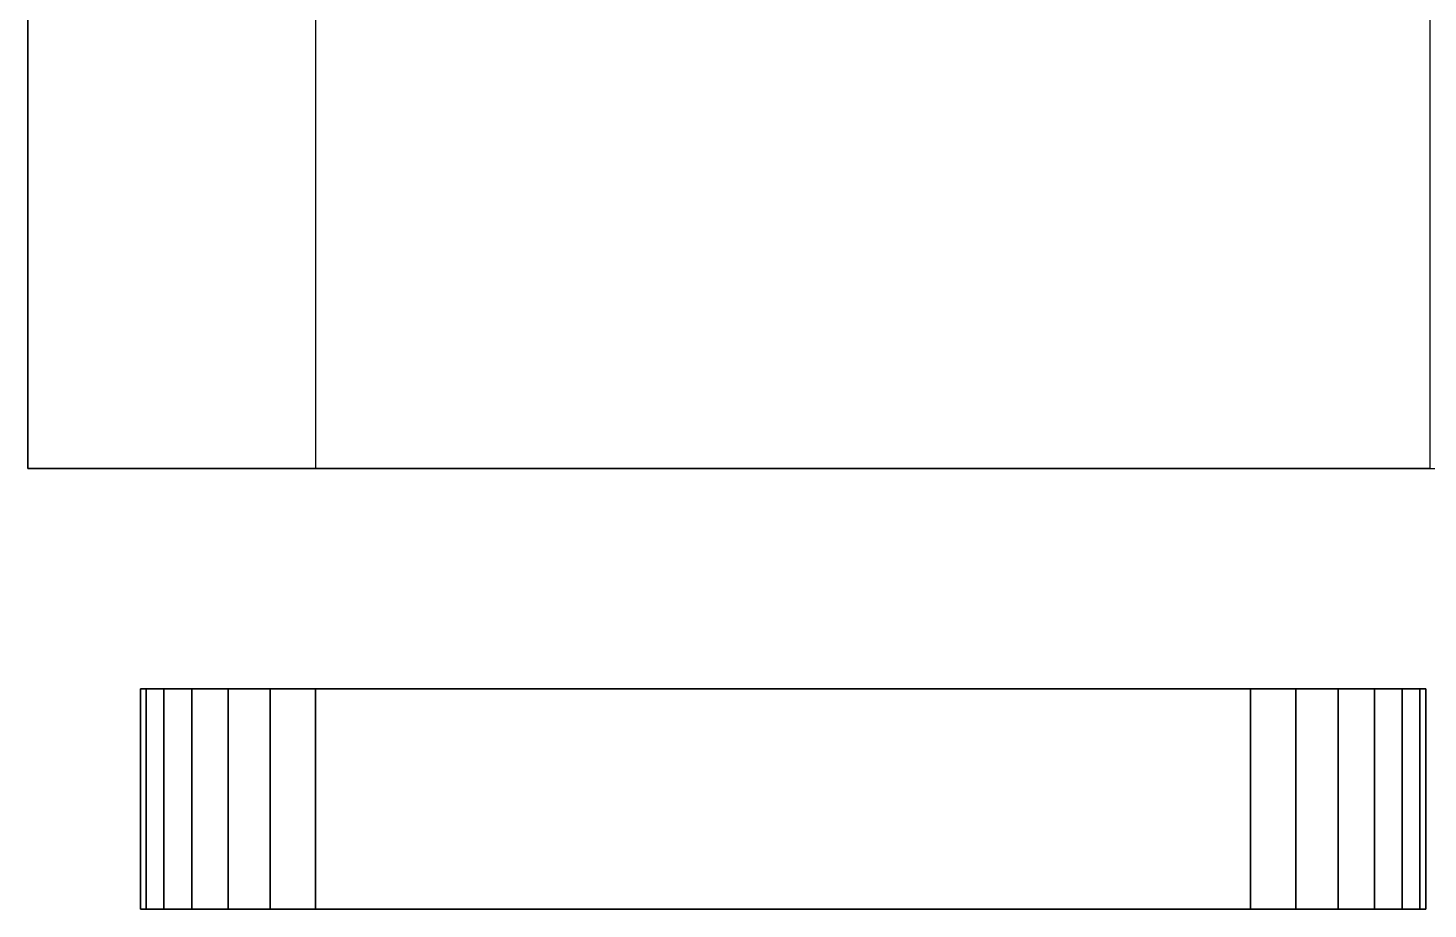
# Model space of a CAD drawing. Header units: metres. Extents: x -18.5 to -0.2, y 38.7 to 41.6.
# Drawn here: x -3.842 to -1.521, y 38.665 to 40.127 of the extents above; entities that cross this region are included whole.
import ezdxf

# ---------------------------------------------------------------- set-up
doc = ezdxf.new("R2010")
doc.units = ezdxf.units.M

msp = doc.modelspace()

# ---------------------------------------------------------------- linework, layer by layer
at = {"layer": '[Color_C01]'}
for points, invisible_edges in [([(-3.6562, 39.0306, 15.4031), (-3.6463, 38.6652, 15.4783), (-3.6562, 38.6652, 15.4031)], 1), ([(-3.6463, 38.6652, 15.4783), (-3.6562, 39.0306, 15.4031), (-3.6463, 39.0306, 15.4783)], 1), ([(-3.6562, 39.0306, 8.6856), (-3.6562, 38.6652, 15.4031), (-3.6562, 38.6652, 8.6856)], 1), ([(-3.6562, 38.6652, 15.4031), (-3.6562, 39.0306, 8.6856), (-3.6562, 39.0306, 15.4031)], 1), ([(-3.6463, 39.0306, 8.6104), (-3.6562, 38.6652, 8.6856), (-3.6463, 38.6652, 8.6104)], 1), ([(-3.6562, 38.6652, 8.6856), (-3.6463, 39.0306, 8.6104), (-3.6562, 39.0306, 8.6856)], 1), ([(-3.6562, 39.0306, 17.3409), (-3.6562, 38.6652, 19.1494), (-3.6562, 38.6652, 17.3409)], 1), ([(-3.6562, 38.6652, 19.1494), (-3.6562, 39.0306, 17.3409), (-3.6562, 39.0306, 19.1494)], 1), ([(-3.6463, 39.0306, 17.2656), (-3.6562, 38.6652, 17.3409), (-3.6463, 38.6652, 17.2656)], 1), ([(-3.6562, 38.6652, 17.3409), (-3.6463, 39.0306, 17.2656), (-3.6562, 39.0306, 17.3409)], 1), ([(-3.6562, 39.0306, 19.1494), (-3.6463, 38.6652, 19.2246), (-3.6562, 38.6652, 19.1494)], 1), ([(-3.6463, 38.6652, 19.2246), (-3.6562, 39.0306, 19.1494), (-3.6463, 39.0306, 19.2246)], 1), ([(-3.6463, 39.0306, 15.4783), (-3.6172, 38.6652, 15.5484), (-3.6463, 38.6652, 15.4783)], 1), ([(-3.6172, 38.6652, 15.5484), (-3.6463, 39.0306, 15.4783), (-3.6172, 39.0306, 15.5484)], 1), ([(-3.6172, 39.0306, 8.5403), (-3.6463, 38.6652, 8.6104), (-3.6172, 38.6652, 8.5403)], 1), ([(-3.6463, 38.6652, 8.6104), (-3.6172, 39.0306, 8.5403), (-3.6463, 39.0306, 8.6104)], 1), ([(-3.6172, 39.0306, 17.1955), (-3.6463, 38.6652, 17.2656), (-3.6172, 38.6652, 17.1955)], 1), ([(-3.6463, 38.6652, 17.2656), (-3.6172, 39.0306, 17.1955), (-3.6463, 39.0306, 17.2656)], 1), ([(-3.6463, 39.0306, 19.2246), (-3.6172, 38.6652, 19.2947), (-3.6463, 38.6652, 19.2246)], 1), ([(-3.6172, 38.6652, 19.2947), (-3.6463, 39.0306, 19.2246), (-3.6172, 39.0306, 19.2947)], 1), ([(-3.6172, 39.0306, 15.5484), (-3.571, 38.6652, 15.6086), (-3.6172, 38.6652, 15.5484)], 1), ([(-3.571, 38.6652, 15.6086), (-3.6172, 39.0306, 15.5484), (-3.571, 39.0306, 15.6086)], 1), ([(-3.571, 39.0306, 8.4801), (-3.6172, 38.6652, 8.5403), (-3.571, 38.6652, 8.4801)], 1), ([(-3.6172, 38.6652, 8.5403), (-3.571, 39.0306, 8.4801), (-3.6172, 39.0306, 8.5403)], 1), ([(-3.571, 39.0306, 17.1353), (-3.6172, 38.6652, 17.1955), (-3.571, 38.6652, 17.1353)], 1), ([(-3.6172, 38.6652, 17.1955), (-3.571, 39.0306, 17.1353), (-3.6172, 39.0306, 17.1955)], 1), ([(-3.6172, 39.0306, 19.2947), (-3.571, 38.6652, 19.3549), (-3.6172, 38.6652, 19.2947)], 1), ([(-3.571, 38.6652, 19.3549), (-3.6172, 39.0306, 19.2947), (-3.571, 39.0306, 19.3549)], 1), ([(-3.5108, 39.0306, 15.6548), (-3.571, 38.6652, 15.6086), (-3.571, 39.0306, 15.6086)], 1), ([(-3.571, 38.6652, 15.6086), (-3.5108, 39.0306, 15.6548), (-3.5108, 38.6652, 15.6548)], 1), ([(-3.5108, 38.6652, 8.4339), (-3.571, 39.0306, 8.4801), (-3.571, 38.6652, 8.4801)], 1), ([(-3.571, 39.0306, 8.4801), (-3.5108, 38.6652, 8.4339), (-3.5108, 39.0306, 8.4339)], 1), ([(-3.5108, 38.6652, 17.0891), (-3.571, 39.0306, 17.1353), (-3.571, 38.6652, 17.1353)], 1), ([(-3.571, 39.0306, 17.1353), (-3.5108, 38.6652, 17.0891), (-3.5108, 39.0306, 17.0891)], 1), ([(-3.5108, 39.0306, 19.4011), (-3.571, 38.6652, 19.3549), (-3.571, 39.0306, 19.3549)], 1), ([(-3.571, 38.6652, 19.3549), (-3.5108, 39.0306, 19.4011), (-3.5108, 38.6652, 19.4011)], 1), ([(-3.4407, 39.0306, 15.6839), (-3.5108, 38.6652, 15.6548), (-3.5108, 39.0306, 15.6548)], 1), ([(-3.5108, 38.6652, 15.6548), (-3.4407, 39.0306, 15.6839), (-3.4407, 38.6652, 15.6839)], 1), ([(-3.4407, 38.6652, 8.4049), (-3.5108, 39.0306, 8.4339), (-3.5108, 38.6652, 8.4339)], 1), ([(-3.5108, 39.0306, 8.4339), (-3.4407, 38.6652, 8.4049), (-3.4407, 39.0306, 8.4049)], 1), ([(-3.4407, 38.6652, 17.0601), (-3.5108, 39.0306, 17.0891), (-3.5108, 38.6652, 17.0891)], 1), ([(-3.5108, 39.0306, 17.0891), (-3.4407, 38.6652, 17.0601), (-3.4407, 39.0306, 17.0601)], 1), ([(-3.4407, 39.0306, 19.4302), (-3.5108, 38.6652, 19.4011), (-3.5108, 39.0306, 19.4011)], 1), ([(-3.5108, 38.6652, 19.4011), (-3.4407, 39.0306, 19.4302), (-3.4407, 38.6652, 19.4302)], 1), ([(-3.3655, 39.0306, 15.6938), (-3.4407, 38.6652, 15.6839), (-3.4407, 39.0306, 15.6839)], 1), ([(-3.4407, 38.6652, 15.6839), (-3.3655, 39.0306, 15.6938), (-3.3655, 38.6652, 15.6938)], 1), ([(-3.3655, 38.6652, 8.3949), (-3.4407, 39.0306, 8.4049), (-3.4407, 38.6652, 8.4049)], 1), ([(-3.4407, 39.0306, 8.4049), (-3.3655, 38.6652, 8.3949), (-3.3655, 39.0306, 8.3949)], 1), ([(-3.3655, 38.6652, 17.0502), (-3.4407, 39.0306, 17.0601), (-3.4407, 38.6652, 17.0601)], 1), ([(-3.4407, 39.0306, 17.0601), (-3.3655, 38.6652, 17.0502), (-3.3655, 39.0306, 17.0502)], 1), ([(-3.3655, 39.0306, 19.4401), (-3.4407, 38.6652, 19.4302), (-3.4407, 39.0306, 19.4302)], 1), ([(-3.4407, 38.6652, 19.4302), (-3.3655, 39.0306, 19.4401), (-3.3655, 38.6652, 19.4401)], 1), ([(-1.8153, 38.6652, 8.3949), (-3.3655, 39.0306, 8.3949), (-3.3655, 38.6652, 8.3949)], 1), ([(-3.3655, 39.0306, 8.3949), (-1.8153, 38.6652, 8.3949), (-1.8153, 39.0306, 8.3949)], 1), ([(-1.8153, 39.0306, 15.6938), (-3.3655, 38.6652, 15.6938), (-3.3655, 39.0306, 15.6938)], 1), ([(-3.3655, 38.6652, 15.6938), (-1.8153, 39.0306, 15.6938), (-1.8153, 38.6652, 15.6938)], 1), ([(-1.8153, 38.6652, 17.0502), (-3.3655, 39.0306, 17.0502), (-3.3655, 38.6652, 17.0502)], 1), ([(-3.3655, 39.0306, 17.0502), (-1.8153, 38.6652, 17.0502), (-1.8153, 39.0306, 17.0502)], 1), ([(-1.8153, 39.0306, 19.4401), (-3.3655, 38.6652, 19.4401), (-3.3655, 39.0306, 19.4401)], 1), ([(-3.3655, 38.6652, 19.4401), (-1.8153, 39.0306, 19.4401), (-1.8153, 38.6652, 19.4401)], 1), ([(-1.7401, 38.6652, 8.4049), (-1.8153, 39.0306, 8.3949), (-1.8153, 38.6652, 8.3949)], 1), ([(-1.8153, 39.0306, 8.3949), (-1.7401, 38.6652, 8.4049), (-1.7401, 39.0306, 8.4049)], 1), ([(-1.7401, 39.0306, 15.6839), (-1.8153, 38.6652, 15.6938), (-1.8153, 39.0306, 15.6938)], 1), ([(-1.8153, 38.6652, 15.6938), (-1.7401, 39.0306, 15.6839), (-1.7401, 38.6652, 15.6839)], 1), ([(-1.7401, 38.6652, 17.0601), (-1.8153, 39.0306, 17.0502), (-1.8153, 38.6652, 17.0502)], 1), ([(-1.8153, 39.0306, 17.0502), (-1.7401, 38.6652, 17.0601), (-1.7401, 39.0306, 17.0601)], 1), ([(-1.7401, 39.0306, 19.4302), (-1.8153, 38.6652, 19.4401), (-1.8153, 39.0306, 19.4401)], 1), ([(-1.8153, 38.6652, 19.4401), (-1.7401, 39.0306, 19.4302), (-1.7401, 38.6652, 19.4302)], 1), ([(-1.67, 38.6652, 8.4339), (-1.7401, 39.0306, 8.4049), (-1.7401, 38.6652, 8.4049)], 1), ([(-1.7401, 39.0306, 8.4049), (-1.67, 38.6652, 8.4339), (-1.67, 39.0306, 8.4339)], 1), ([(-1.67, 39.0306, 15.6548), (-1.7401, 38.6652, 15.6839), (-1.7401, 39.0306, 15.6839)], 1), ([(-1.7401, 38.6652, 15.6839), (-1.67, 39.0306, 15.6548), (-1.67, 38.6652, 15.6548)], 1), ([(-1.67, 38.6652, 17.0891), (-1.7401, 39.0306, 17.0601), (-1.7401, 38.6652, 17.0601)], 1), ([(-1.7401, 39.0306, 17.0601), (-1.67, 38.6652, 17.0891), (-1.67, 39.0306, 17.0891)], 1), ([(-1.67, 39.0306, 19.4011), (-1.7401, 38.6652, 19.4302), (-1.7401, 39.0306, 19.4302)], 1), ([(-1.7401, 38.6652, 19.4302), (-1.67, 39.0306, 19.4011), (-1.67, 38.6652, 19.4011)], 1), ([(-1.6098, 38.6652, 8.4801), (-1.67, 39.0306, 8.4339), (-1.67, 38.6652, 8.4339)], 1), ([(-1.67, 39.0306, 8.4339), (-1.6098, 38.6652, 8.4801), (-1.6098, 39.0306, 8.4801)], 1), ([(-1.6098, 39.0306, 15.6086), (-1.67, 38.6652, 15.6548), (-1.67, 39.0306, 15.6548)], 1), ([(-1.67, 38.6652, 15.6548), (-1.6098, 39.0306, 15.6086), (-1.6098, 38.6652, 15.6086)], 1), ([(-1.6098, 38.6652, 17.1353), (-1.67, 39.0306, 17.0891), (-1.67, 38.6652, 17.0891)], 1), ([(-1.67, 39.0306, 17.0891), (-1.6098, 38.6652, 17.1353), (-1.6098, 39.0306, 17.1353)], 1), ([(-1.6098, 39.0306, 19.3549), (-1.67, 38.6652, 19.4011), (-1.67, 39.0306, 19.4011)], 1), ([(-1.67, 38.6652, 19.4011), (-1.6098, 39.0306, 19.3549), (-1.6098, 38.6652, 19.3549)], 1), ([(-1.5636, 39.0306, 8.5403), (-1.6098, 38.6652, 8.4801), (-1.5636, 38.6652, 8.5403)], 1), ([(-1.6098, 38.6652, 8.4801), (-1.5636, 39.0306, 8.5403), (-1.6098, 39.0306, 8.4801)], 1), ([(-1.6098, 39.0306, 15.6086), (-1.5636, 38.6652, 15.5484), (-1.6098, 38.6652, 15.6086)], 1), ([(-1.5636, 38.6652, 15.5484), (-1.6098, 39.0306, 15.6086), (-1.5636, 39.0306, 15.5484)], 1), ([(-1.5636, 39.0306, 17.1955), (-1.6098, 38.6652, 17.1353), (-1.5636, 38.6652, 17.1955)], 1), ([(-1.6098, 38.6652, 17.1353), (-1.5636, 39.0306, 17.1955), (-1.6098, 39.0306, 17.1353)], 1), ([(-1.6098, 39.0306, 19.3549), (-1.5636, 38.6652, 19.2947), (-1.6098, 38.6652, 19.3549)], 1), ([(-1.5636, 38.6652, 19.2947), (-1.6098, 39.0306, 19.3549), (-1.5636, 39.0306, 19.2947)], 1), ([(-1.5345, 39.0306, 8.6104), (-1.5636, 38.6652, 8.5403), (-1.5345, 38.6652, 8.6104)], 1), ([(-1.5636, 38.6652, 8.5403), (-1.5345, 39.0306, 8.6104), (-1.5636, 39.0306, 8.5403)], 1), ([(-1.5636, 39.0306, 15.5484), (-1.5345, 38.6652, 15.4783), (-1.5636, 38.6652, 15.5484)], 1), ([(-1.5345, 38.6652, 15.4783), (-1.5636, 39.0306, 15.5484), (-1.5345, 39.0306, 15.4783)], 1), ([(-1.5345, 39.0306, 17.2656), (-1.5636, 38.6652, 17.1955), (-1.5345, 38.6652, 17.2656)], 1), ([(-1.5636, 38.6652, 17.1955), (-1.5345, 39.0306, 17.2656), (-1.5636, 39.0306, 17.1955)], 1), ([(-1.5636, 39.0306, 19.2947), (-1.5345, 38.6652, 19.2246), (-1.5636, 38.6652, 19.2947)], 1), ([(-1.5345, 38.6652, 19.2246), (-1.5636, 39.0306, 19.2947), (-1.5345, 39.0306, 19.2246)], 1), ([(-1.5246, 39.0306, 8.6856), (-1.5345, 38.6652, 8.6104), (-1.5246, 38.6652, 8.6856)], 1), ([(-1.5345, 38.6652, 8.6104), (-1.5246, 39.0306, 8.6856), (-1.5345, 39.0306, 8.6104)], 1), ([(-1.5345, 39.0306, 15.4783), (-1.5246, 38.6652, 15.4031), (-1.5345, 38.6652, 15.4783)], 1), ([(-1.5246, 38.6652, 15.4031), (-1.5345, 39.0306, 15.4783), (-1.5246, 39.0306, 15.4031)], 1), ([(-1.5246, 39.0306, 17.3409), (-1.5345, 38.6652, 17.2656), (-1.5246, 38.6652, 17.3409)], 1), ([(-1.5345, 38.6652, 17.2656), (-1.5246, 39.0306, 17.3409), (-1.5345, 39.0306, 17.2656)], 1), ([(-1.5345, 39.0306, 19.2246), (-1.5246, 38.6652, 19.1494), (-1.5345, 38.6652, 19.2246)], 1), ([(-1.5246, 38.6652, 19.1494), (-1.5345, 39.0306, 19.2246), (-1.5246, 39.0306, 19.1494)], 1), ([(-1.5246, 39.0306, 15.4031), (-1.5246, 38.6652, 8.6856), (-1.5246, 38.6652, 15.4031)], 1), ([(-1.5246, 38.6652, 8.6856), (-1.5246, 39.0306, 15.4031), (-1.5246, 39.0306, 8.6856)], 1), ([(-1.5246, 39.0306, 19.1494), (-1.5246, 38.6652, 17.3409), (-1.5246, 38.6652, 19.1494)], 1), ([(-1.5246, 38.6652, 17.3409), (-1.5246, 39.0306, 19.1494), (-1.5246, 39.0306, 17.3409)], 1), ([(-3.5527, 38.6652, 8.6355), (-3.6463, 38.6652, 8.6104), (-3.6562, 38.6652, 8.6856)], 13), ([(-3.5527, 38.6652, 8.6355), (-3.6562, 38.6652, 8.6856), (-3.5593, 38.6652, 8.6856)], 3), ([(-3.5593, 38.6652, 8.6856), (-3.6562, 38.6652, 8.6856), (-3.6562, 38.6652, 15.4031)], 13), ([(-3.5593, 38.6652, 8.6856), (-3.6562, 38.6652, 15.4031), (-3.5593, 38.6652, 15.4031)], 3), ([(-3.5593, 38.6652, 15.4031), (-3.6562, 38.6652, 15.4031), (-3.6463, 38.6652, 15.4783)], 13), ([(-3.5527, 38.6652, 17.2907), (-3.6463, 38.6652, 17.2656), (-3.6562, 38.6652, 17.3409)], 13), ([(-3.5527, 38.6652, 17.2907), (-3.6562, 38.6652, 17.3409), (-3.5593, 38.6652, 17.3409)], 3), ([(-3.5593, 38.6652, 17.3409), (-3.6562, 38.6652, 17.3409), (-3.6562, 38.6652, 19.1494)], 13), ([(-3.5593, 38.6652, 17.3409), (-3.6562, 38.6652, 19.1494), (-3.5593, 38.6652, 19.1494)], 3), ([(-3.5593, 38.6652, 19.1494), (-3.6562, 38.6652, 19.1494), (-3.6463, 38.6652, 19.2246)], 13), ([(-3.5025, 38.6652, 8.5486), (-3.6172, 38.6652, 8.5403), (-3.6463, 38.6652, 8.6104)], 13), ([(-3.5025, 38.6652, 8.5486), (-3.6463, 38.6652, 8.6104), (-3.5333, 38.6652, 8.5887)], 3), ([(-3.5333, 38.6652, 8.5887), (-3.6463, 38.6652, 8.6104), (-3.5527, 38.6652, 8.6355)], 3), ([(-3.5593, 38.6652, 15.4031), (-3.6463, 38.6652, 15.4783), (-3.5527, 38.6652, 15.4533)], 3), ([(-3.5527, 38.6652, 15.4533), (-3.6463, 38.6652, 15.4783), (-3.5333, 38.6652, 15.5)], 3), ([(-3.5333, 38.6652, 15.5), (-3.6463, 38.6652, 15.4783), (-3.6172, 38.6652, 15.5484)], 13), ([(-3.5025, 38.6652, 17.2038), (-3.6172, 38.6652, 17.1955), (-3.6463, 38.6652, 17.2656)], 13), ([(-3.5025, 38.6652, 17.2038), (-3.6463, 38.6652, 17.2656), (-3.5333, 38.6652, 17.244)], 3), ([(-3.5333, 38.6652, 17.244), (-3.6463, 38.6652, 17.2656), (-3.5527, 38.6652, 17.2907)], 3), ([(-3.5593, 38.6652, 19.1494), (-3.6463, 38.6652, 19.2246), (-3.5527, 38.6652, 19.1996)], 3), ([(-3.5527, 38.6652, 19.1996), (-3.6463, 38.6652, 19.2246), (-3.5333, 38.6652, 19.2463)], 3), ([(-3.5333, 38.6652, 19.2463), (-3.6463, 38.6652, 19.2246), (-3.6172, 38.6652, 19.2947)], 13), ([(-3.4156, 38.6652, 8.4984), (-3.571, 38.6652, 8.4801), (-3.6172, 38.6652, 8.5403)], 13), ([(-3.4156, 38.6652, 8.4984), (-3.6172, 38.6652, 8.5403), (-3.4624, 38.6652, 8.5178)], 3), ([(-3.4624, 38.6652, 8.5178), (-3.6172, 38.6652, 8.5403), (-3.5025, 38.6652, 8.5486)], 3), ([(-3.5333, 38.6652, 15.5), (-3.6172, 38.6652, 15.5484), (-3.5025, 38.6652, 15.5401)], 3), ([(-3.5025, 38.6652, 15.5401), (-3.6172, 38.6652, 15.5484), (-3.4624, 38.6652, 15.5709)], 3), ([(-3.4624, 38.6652, 15.5709), (-3.6172, 38.6652, 15.5484), (-3.571, 38.6652, 15.6086)], 13), ([(-3.4156, 38.6652, 17.1537), (-3.571, 38.6652, 17.1353), (-3.6172, 38.6652, 17.1955)], 13), ([(-3.4156, 38.6652, 17.1537), (-3.6172, 38.6652, 17.1955), (-3.4624, 38.6652, 17.173)], 3), ([(-3.4624, 38.6652, 17.173), (-3.6172, 38.6652, 17.1955), (-3.5025, 38.6652, 17.2038)], 3), ([(-3.5333, 38.6652, 19.2463), (-3.6172, 38.6652, 19.2947), (-3.5025, 38.6652, 19.2864)], 3), ([(-3.5025, 38.6652, 19.2864), (-3.6172, 38.6652, 19.2947), (-3.4624, 38.6652, 19.3172)], 3), ([(-3.4624, 38.6652, 19.3172), (-3.6172, 38.6652, 19.2947), (-3.571, 38.6652, 19.3549)], 13), ([(-1.67, 38.6652, 8.4339), (-3.5108, 38.6652, 8.4339), (-3.571, 38.6652, 8.4801)], 13), ([(-1.67, 38.6652, 8.4339), (-3.571, 38.6652, 8.4801), (-1.6098, 38.6652, 8.4801)], 3), ([(-1.6098, 38.6652, 8.4801), (-3.571, 38.6652, 8.4801), (-3.3655, 38.6652, 8.4918)], 15), ([(-3.3655, 38.6652, 8.4918), (-3.571, 38.6652, 8.4801), (-3.4156, 38.6652, 8.4984)], 3), ([(-3.4624, 38.6652, 15.5709), (-3.571, 38.6652, 15.6086), (-3.4156, 38.6652, 15.5903)], 3), ([(-3.4156, 38.6652, 15.5903), (-3.571, 38.6652, 15.6086), (-3.3655, 38.6652, 15.5969)], 3), ([(-3.3655, 38.6652, 15.5969), (-3.571, 38.6652, 15.6086), (-1.8153, 38.6652, 15.5969)], 3), ([(-1.6098, 38.6652, 15.6086), (-1.8153, 38.6652, 15.5969), (-3.571, 38.6652, 15.6086)], 15), ([(-1.6098, 38.6652, 15.6086), (-3.571, 38.6652, 15.6086), (-3.5108, 38.6652, 15.6548)], 13), ([(-1.67, 38.6652, 17.0891), (-3.5108, 38.6652, 17.0891), (-3.571, 38.6652, 17.1353)], 13), ([(-1.67, 38.6652, 17.0891), (-3.571, 38.6652, 17.1353), (-1.6098, 38.6652, 17.1353)], 3), ([(-1.6098, 38.6652, 17.1353), (-3.571, 38.6652, 17.1353), (-3.3655, 38.6652, 17.1471)], 15), ([(-3.3655, 38.6652, 17.1471), (-3.571, 38.6652, 17.1353), (-3.4156, 38.6652, 17.1537)], 3), ([(-3.4624, 38.6652, 19.3172), (-3.571, 38.6652, 19.3549), (-3.4156, 38.6652, 19.3366)], 3), ([(-3.4156, 38.6652, 19.3366), (-3.571, 38.6652, 19.3549), (-3.3655, 38.6652, 19.3432)], 3), ([(-3.3655, 38.6652, 19.3432), (-3.571, 38.6652, 19.3549), (-1.8153, 38.6652, 19.3432)], 3), ([(-1.6098, 38.6652, 19.3549), (-1.8153, 38.6652, 19.3432), (-3.571, 38.6652, 19.3549)], 15), ([(-1.6098, 38.6652, 19.3549), (-3.571, 38.6652, 19.3549), (-3.5108, 38.6652, 19.4011)], 13), ([(-1.7401, 38.6652, 8.4049), (-3.4407, 38.6652, 8.4049), (-3.5108, 38.6652, 8.4339)], 13), ([(-1.7401, 38.6652, 8.4049), (-3.5108, 38.6652, 8.4339), (-1.67, 38.6652, 8.4339)], 3), ([(-1.6098, 38.6652, 15.6086), (-3.5108, 38.6652, 15.6548), (-1.67, 38.6652, 15.6548)], 3), ([(-1.67, 38.6652, 15.6548), (-3.5108, 38.6652, 15.6548), (-3.4407, 38.6652, 15.6839)], 13), ([(-1.7401, 38.6652, 17.0601), (-3.4407, 38.6652, 17.0601), (-3.5108, 38.6652, 17.0891)], 13), ([(-1.7401, 38.6652, 17.0601), (-3.5108, 38.6652, 17.0891), (-1.67, 38.6652, 17.0891)], 3), ([(-1.6098, 38.6652, 19.3549), (-3.5108, 38.6652, 19.4011), (-1.67, 38.6652, 19.4011)], 3), ([(-1.67, 38.6652, 19.4011), (-3.5108, 38.6652, 19.4011), (-3.4407, 38.6652, 19.4302)], 13), ([(-3.4407, 38.6652, 8.4049), (-1.8153, 38.6652, 8.3949), (-3.3655, 38.6652, 8.3949)], 1), ([(-1.8153, 38.6652, 8.3949), (-3.4407, 38.6652, 8.4049), (-1.7401, 38.6652, 8.4049)], 3), ([(-1.67, 38.6652, 15.6548), (-3.4407, 38.6652, 15.6839), (-1.7401, 38.6652, 15.6839)], 3), ([(-1.7401, 38.6652, 15.6839), (-3.4407, 38.6652, 15.6839), (-3.3655, 38.6652, 15.6938)], 13), ([(-3.4407, 38.6652, 17.0601), (-1.8153, 38.6652, 17.0502), (-3.3655, 38.6652, 17.0502)], 1), ([(-1.8153, 38.6652, 17.0502), (-3.4407, 38.6652, 17.0601), (-1.7401, 38.6652, 17.0601)], 3), ([(-1.67, 38.6652, 19.4011), (-3.4407, 38.6652, 19.4302), (-1.7401, 38.6652, 19.4302)], 3), ([(-1.7401, 38.6652, 19.4302), (-3.4407, 38.6652, 19.4302), (-3.3655, 38.6652, 19.4401)], 13), ([(-1.8153, 38.6652, 8.4918), (-1.6098, 38.6652, 8.4801), (-3.3655, 38.6652, 8.4918)], 3), ([(-1.7401, 38.6652, 15.6839), (-3.3655, 38.6652, 15.6938), (-1.8153, 38.6652, 15.6938)], 1), ([(-1.8153, 38.6652, 17.1471), (-1.6098, 38.6652, 17.1353), (-3.3655, 38.6652, 17.1471)], 3), ([(-1.7401, 38.6652, 19.4302), (-3.3655, 38.6652, 19.4401), (-1.8153, 38.6652, 19.4401)], 1), ([(-1.7651, 38.6652, 8.4984), (-1.6098, 38.6652, 8.4801), (-1.8153, 38.6652, 8.4918)], 3), ([(-1.6098, 38.6652, 15.6086), (-1.7651, 38.6652, 15.5903), (-1.8153, 38.6652, 15.5969)], 13), ([(-1.7651, 38.6652, 17.1537), (-1.6098, 38.6652, 17.1353), (-1.8153, 38.6652, 17.1471)], 3), ([(-1.6098, 38.6652, 19.3549), (-1.7651, 38.6652, 19.3366), (-1.8153, 38.6652, 19.3432)], 13), ([(-1.6098, 38.6652, 8.4801), (-1.7651, 38.6652, 8.4984), (-1.5636, 38.6652, 8.5403)], 3), ([(-1.5636, 38.6652, 8.5403), (-1.7651, 38.6652, 8.4984), (-1.7184, 38.6652, 8.5178)], 13), ([(-1.6098, 38.6652, 15.6086), (-1.7184, 38.6652, 15.5709), (-1.7651, 38.6652, 15.5903)], 13), ([(-1.6098, 38.6652, 17.1353), (-1.7651, 38.6652, 17.1537), (-1.5636, 38.6652, 17.1955)], 3), ([(-1.5636, 38.6652, 17.1955), (-1.7651, 38.6652, 17.1537), (-1.7184, 38.6652, 17.173)], 13), ([(-1.6098, 38.6652, 19.3549), (-1.7184, 38.6652, 19.3172), (-1.7651, 38.6652, 19.3366)], 13), ([(-1.5636, 38.6652, 8.5403), (-1.7184, 38.6652, 8.5178), (-1.6783, 38.6652, 8.5486)], 13), ([(-1.5636, 38.6652, 15.5484), (-1.6783, 38.6652, 15.5401), (-1.7184, 38.6652, 15.5709)], 13), ([(-1.5636, 38.6652, 15.5484), (-1.7184, 38.6652, 15.5709), (-1.6098, 38.6652, 15.6086)], 3), ([(-1.5636, 38.6652, 17.1955), (-1.7184, 38.6652, 17.173), (-1.6783, 38.6652, 17.2038)], 13), ([(-1.5636, 38.6652, 19.2947), (-1.6783, 38.6652, 19.2864), (-1.7184, 38.6652, 19.3172)], 13), ([(-1.5636, 38.6652, 19.2947), (-1.7184, 38.6652, 19.3172), (-1.6098, 38.6652, 19.3549)], 3), ([(-1.5636, 38.6652, 8.5403), (-1.6783, 38.6652, 8.5486), (-1.5345, 38.6652, 8.6104)], 3), ([(-1.5345, 38.6652, 8.6104), (-1.6783, 38.6652, 8.5486), (-1.6475, 38.6652, 8.5887)], 13), ([(-1.5636, 38.6652, 15.5484), (-1.6475, 38.6652, 15.5), (-1.6783, 38.6652, 15.5401)], 13), ([(-1.5636, 38.6652, 17.1955), (-1.6783, 38.6652, 17.2038), (-1.5345, 38.6652, 17.2656)], 3), ([(-1.5345, 38.6652, 17.2656), (-1.6783, 38.6652, 17.2038), (-1.6475, 38.6652, 17.244)], 13), ([(-1.5636, 38.6652, 19.2947), (-1.6475, 38.6652, 19.2463), (-1.6783, 38.6652, 19.2864)], 13), ([(-1.5345, 38.6652, 8.6104), (-1.6475, 38.6652, 8.5887), (-1.6281, 38.6652, 8.6355)], 13), ([(-1.5345, 38.6652, 15.4783), (-1.6281, 38.6652, 15.4533), (-1.6475, 38.6652, 15.5)], 13), ([(-1.5345, 38.6652, 15.4783), (-1.6475, 38.6652, 15.5), (-1.5636, 38.6652, 15.5484)], 3), ([(-1.5345, 38.6652, 17.2656), (-1.6475, 38.6652, 17.244), (-1.6281, 38.6652, 17.2907)], 13), ([(-1.5345, 38.6652, 19.2246), (-1.6281, 38.6652, 19.1996), (-1.6475, 38.6652, 19.2463)], 13), ([(-1.5345, 38.6652, 19.2246), (-1.6475, 38.6652, 19.2463), (-1.5636, 38.6652, 19.2947)], 3), ([(-1.5345, 38.6652, 8.6104), (-1.6281, 38.6652, 8.6355), (-1.5246, 38.6652, 8.6856)], 3), ([(-1.5246, 38.6652, 8.6856), (-1.6281, 38.6652, 8.6355), (-1.6215, 38.6652, 8.6856)], 13), ([(-1.5246, 38.6652, 15.4031), (-1.6215, 38.6652, 15.4031), (-1.6281, 38.6652, 15.4533)], 13), ([(-1.5246, 38.6652, 15.4031), (-1.6281, 38.6652, 15.4533), (-1.5345, 38.6652, 15.4783)], 3), ([(-1.5345, 38.6652, 17.2656), (-1.6281, 38.6652, 17.2907), (-1.5246, 38.6652, 17.3409)], 3), ([(-1.5246, 38.6652, 17.3409), (-1.6281, 38.6652, 17.2907), (-1.6215, 38.6652, 17.3409)], 13), ([(-1.5246, 38.6652, 19.1494), (-1.6215, 38.6652, 19.1494), (-1.6281, 38.6652, 19.1996)], 13), ([(-1.5246, 38.6652, 19.1494), (-1.6281, 38.6652, 19.1996), (-1.5345, 38.6652, 19.2246)], 3), ([(-1.5246, 38.6652, 8.6856), (-1.6215, 38.6652, 8.6856), (-1.6215, 38.6652, 15.4031)], 13), ([(-1.5246, 38.6652, 8.6856), (-1.6215, 38.6652, 15.4031), (-1.5246, 38.6652, 15.4031)], 3), ([(-1.5246, 38.6652, 17.3409), (-1.6215, 38.6652, 17.3409), (-1.6215, 38.6652, 19.1494)], 13), ([(-1.5246, 38.6652, 17.3409), (-1.6215, 38.6652, 19.1494), (-1.5246, 38.6652, 19.1494)], 3)]:
    msp.add_3dface(points, dxfattribs=dict(at, invisible_edges=invisible_edges))
at = {"layer": '[Color_I01]'}
for points, invisible_edges in [([(-1.5172, 39.396, 8.626), (-3.8425, 40.8575, 7.0758), (-3.8425, 39.396, 7.0758)], 1), ([(-3.8425, 40.8575, 7.0758), (-1.5172, 39.396, 8.626), (-1.5172, 40.8575, 8.626)], 1), ([(-3.8425, 40.8575, 7.0758), (-3.3655, 39.396, 6.3603), (-3.8425, 39.396, 7.0758)], 1), ([(-3.3655, 39.396, 6.3603), (-3.8425, 40.8575, 7.0758), (-3.3655, 40.8575, 6.3603)], 1), ([(-1.0402, 39.396, 7.9105), (-3.8425, 39.396, 7.0758), (-3.3655, 39.396, 6.3603)], 1), ([(-3.8425, 39.396, 7.0758), (-1.0402, 39.396, 7.9105), (-1.5172, 39.396, 8.626)], 3)]:
    msp.add_3dface(points, dxfattribs=dict(at, invisible_edges=invisible_edges))

doc.saveas('drawing.dxf')
